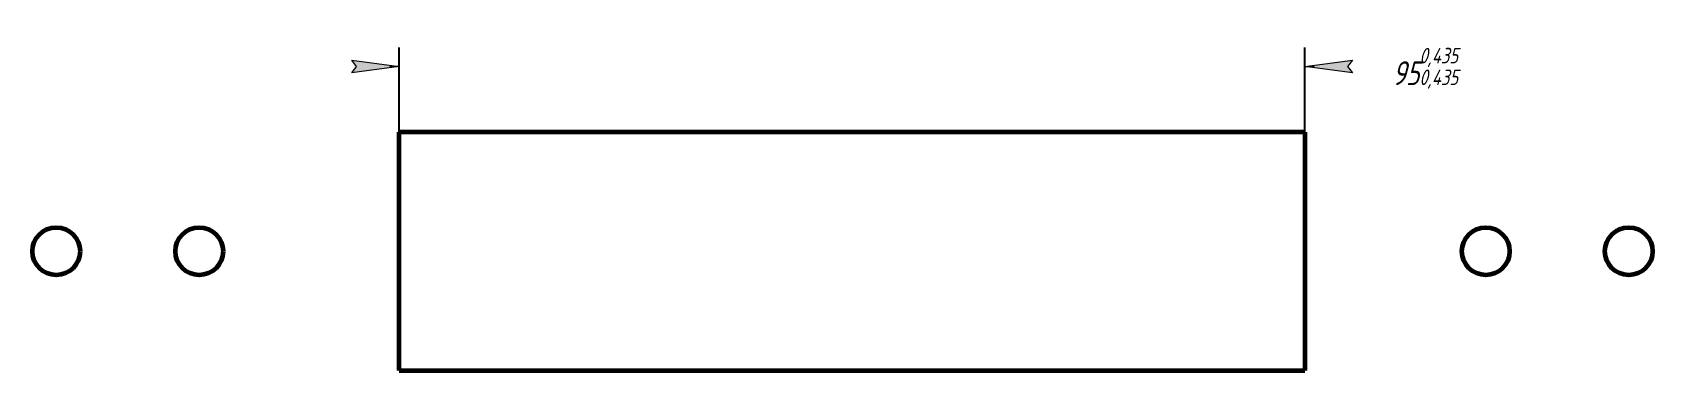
# Model space of a CAD drawing. Header units: millimetres. Extents: x 1067 to 1237, y 195 to 230.
import ezdxf

# ---------------------------------------------------------------- set-up
doc = ezdxf.new("R2010")
doc.units = ezdxf.units.MM
doc.linetypes.add('K5LT_BASIC', pattern=[0])
doc.linetypes.add('K5LT_THIN', pattern=[0])
doc.layers.add('Системный слой', color=7, linetype='Continuous')
doc.styles.add('KDIMTEXTSTYLE', font='GOST_AU.SHX', dxfattribs={"width": 0.96, "oblique": 15, "height": 5})
doc.dimstyles.new('KDIMSTYLE (1.00)', dxfattribs={"dimtxt": 5, "dimasz": 1, "dimexe": 2, "dimexo": 0, "dimgap": 1, "dimtad": 1, "dimtxsty": 'KDIMTEXTSTYLE', "dimsah": 1, "dimcen": 0, "dimdle": 1, "dimadec": 0, "dimazin": 0, "dimtfac": 0.667, "dimtmove": 0, "dimatfit": 3, "dimfxl": 1, "dimtvp": 1, "dimtolj": 1, "dimtzin": 0, "dimarcsym": 0})

# ---------------------------------------------------------------- blocks, each defined once
blk = doc.blocks.new('KDIMARROW_01')
blk.add_hatch(color=0).paths.add_polyline_path([(0, 0), (-5, 0.658262491226197), (-4.5, 6e-16), (-5, -0.6582624912261956)])
at = {"color": 0, "linetype": 'K5LT_THIN', "lineweight": 18}
for p, q in [((-4.5, 6e-16), (-5, 0.658262491226197)), ((-5, 0.658262491226197), (0, 0)), ((0, 0), (-5, -0.6582624912261956)), ((-5, -0.6582624912261956), (-4.5, 6e-16))]:
    blk.add_line(p, q, dxfattribs=at)
at = {"layer": 'Системный слой', "color": 0, "linetype": 'K5LT_THIN', "lineweight": 18}
blk.add_line((0, 0), (-1, 0), dxfattribs=at)

msp = doc.modelspace()

# ---------------------------------------------------------------- linework, layer by layer
at = {"layer": 'Системный слой', "color": 150, "linetype": 'K5LT_BASIC', "lineweight": 60, "true_color": 0x0080ff}
for p, q in [((1105.390529110903, 194.8134297277686), (1105.390529110903, 219.8134297277686)), ((1200.390529110903, 219.8134297277686), (1105.390529110903, 219.8134297277686)), ((1200.390529110903, 219.8134297277686), (1200.390529110903, 194.8134297277686)), ((1105.390529110903, 194.8134297277686), (1200.390529110903, 194.8134297277686))]:
    msp.add_line(p, q, dxfattribs=at)
for centre in [(1069.390529110903, 207.3134297277686), (1084.390529110903, 207.3134297277686), (1219.390529110903, 207.3134297277686), (1234.390529110903, 207.3134297277686)]:
    msp.add_circle(centre, 2.5, dxfattribs=at)

# ---------------------------------------------------------------- dimensions: what is measured, and where the dimension line sits
at = {"layer": 'Системный слой', "color": 7}
msp.add_linear_dim(base=(1105.390529110903, 226.6825562048352), p1=(1200.390529110903, 219.8134297277686), p2=(1105.390529110903, 219.8134297277686), location=(1213.019486859316, 226.6825562048352), dimstyle='KDIMSTYLE (1.00)', override={"dimexo": 0, "dimpost": '\\H2.5;\\W0.965;\\Q15;<>\\H0.65x;\\S0,435^ 0,435;\\H1.5x;', "dimblk1": 'KDIMARROW_01', "dimblk2": 'KDIMARROW_01', "dimse1": 0, "dimse2": 0, "dimclrt": 7, "dimtolj": 1}, dxfattribs=at).render()

doc.saveas('drawing.dxf')
